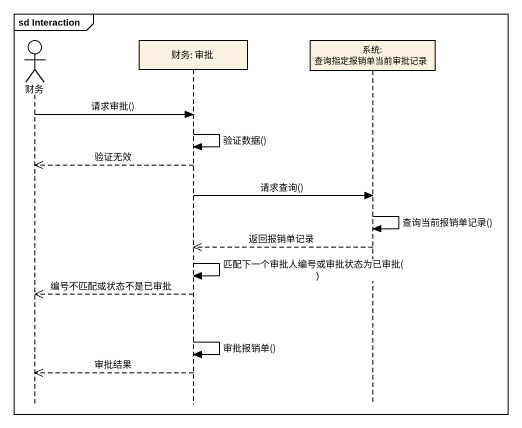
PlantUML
@startuml
mainframe sd Interaction
hide footbox
actor 财务
participant "财务: 审批" as 财务_审批
participant "系统: 查询指定报销单当前审批记录" as 系统_查询指定报销单当前审批记录

财务 -> 财务_审批 : 请求审批()
财务_审批 -> 财务_审批 : 验证数据()
财务_审批 -->> 财务 : 验证无效
财务_审批 -> 系统_查询指定报销单当前审批记录 : 请求查询()
系统_查询指定报销单当前审批记录 -> 系统_查询指定报销单当前审批记录 : 查询当前报销单记录()
系统_查询指定报销单当前审批记录 -->> 财务_审批 : 返回报销单记录
财务_审批 -> 财务_审批 : 匹配下一个审批人编号或审批状态为已审批()
财务_审批 -->> 财务 : 编号不匹配或状态不是已审批
财务_审批 -> 财务_审批 : 审批报销单()
财务_审批 -->> 财务 : 审批结果
@enduml
